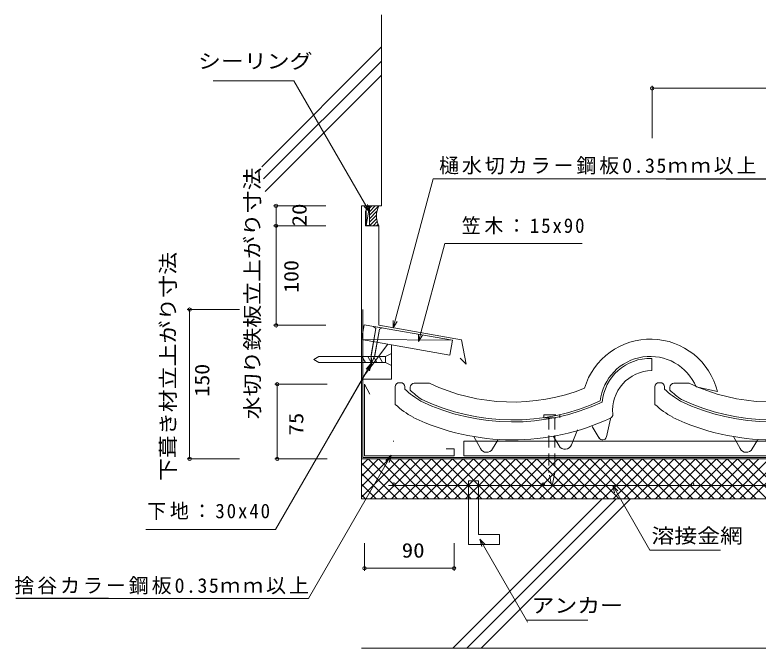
# Model space of a CAD drawing. Units: millimetres, scale not verified. Extents: x -784 to 690, y -383 to 383.
# Drawn here: x -784 to -37, y -253 to 383 of the extents above; entities that cross this region are included whole.
import ezdxf
from ezdxf.enums import TextEntityAlignment as Align

# ---------------------------------------------------------------- set-up
doc = ezdxf.new("R2010")
doc.units = ezdxf.units.MM
doc.header["$LTSCALE"] = 10
doc.linetypes.add('DASHED1', pattern=[1.8, 1.2, -0.6])
doc.linetypes.add('DASHED3', pattern=[4, 3, -1])
doc.layers.add('0-0_LAYER001', color=1, linetype='Continuous', lineweight=18)
doc.layers.add('0-1_LAYER004', color=2, linetype='Continuous', lineweight=18)
doc.layers.add('0-2_ADD_LINE', color=7, linetype='Continuous')
doc.styles.add('ＭＳ ゴシック', font='')
doc.styles.get('ＭＳ ゴシック').set_extended_font_data('MS Gothic')

msp = doc.modelspace()

# ---------------------------------------------------------------- linework, layer by layer
at = {"layer": '0-0_LAYER001', "color": 2}
for p, q in [((-415.86, 191.04), (-415.86, 382.82)), ((-536.12, 230.35), (-415.86, 350.61)), ((-534.26, 218.07), (-415.86, 336.47)), ((-532.72, 205.46), (-415.86, 322.32)), ((-143.89, 311.55), (-143.89, 259.05)), ((-143.89, 309.05), (116.11, 309.05)), ((-524.16, 191.04), (-471.66, 191.04)), ((-521.66, 171.04), (-521.66, 191.04)), ((-415.86, 191.04), (-435.86, 191.04)), ((-435.86, -63.17), (-435.86, 191.04)), ((-524.16, 171.04), (-471.66, 171.04)), ((-521.66, 71.04), (-521.66, 171.04)), ((-610.97, 86.83), (-558.47, 86.83)), ((-608.47, 86.83), (-608.47, -63.17)), ((-524.16, 71.04), (-471.66, 71.04)), ((-344.62, 55.97), (-433.25, 71.6)), ((-421.52, 67.91), (-426.21, 41.32)), ((-415.04, 68.39), (-423.81, 69.93)), ((-421.52, 67.91), (-423.81, 69.93)), ((-417.87, 67.27), (-422.56, 40.68)), ((-335.47, 56.39), (-418.58, 71.04)), ((-417.87, 67.27), (-415.04, 68.39)), ((-347.23, 41.2), (-435.86, 56.83)), ((-344.62, 55.97), (-347.23, 41.2)), ((-335.47, 56.39), (-330.76, 32.02)), ((-435.86, 16.83), (-409.36, 52.16)), ((-405.86, 16.83), (-405.86, 51.54)), ((-435.86, 32.58), (-435.86, 41.08)), ((-435.86, 39.83), (-411.86, 39.83)), ((-431.91, 33.83), (-435.38, 39.83)), ((-426.19, 33.83), (-429.65, 39.83)), ((-426, 32.44), (-426.21, 41.32)), ((-422.56, 40.68), (-426, 32.44)), ((-420.47, 33.83), (-423.93, 39.83)), ((-414.74, 33.83), (-418.21, 39.83)), ((-411.86, 39.83), (-405.86, 42.83)), ((-411.86, 33.83), (-411.86, 39.83)), ((-405.86, 30.83), (-405.86, 42.83)), ((-330.76, 32.02), (-336.64, 38.14)), ((-435.86, 33.83), (-411.86, 33.83)), ((-405.86, 30.83), (-411.86, 33.83)), ((-405.86, 16.83), (-435.86, 16.83)), ((-523.01, 11.83), (-470.51, 11.83)), ((-520.51, -63.17), (-520.51, 11.83)), ((-435.86, -103.17), (-435.86, -45.17)), ((-403.89, -45.17), (-403.24, -45.17)), ((-332.91, -45.17), (-332.91, -60.17)), ((-332.91, -45.17), (690.12, -45.17)), ((-143.89, -45.17), (-143.24, -45.17)), ((-342.86, -53.17), (-350.8, -53.17)), ((-342.86, -60.17), (-342.86, -53.17)), ((-610.97, -63.17), (-558.47, -63.17)), ((-523.01, -63.17), (-470.51, -63.17)), ((-435.86, -63.17), (690.12, -63.17)), ((-432.86, -60.17), (-342.86, -60.17)), ((-332.91, -60.17), (690.12, -60.17)), ((-332.91, -60.17), (690.12, -60.17)), ((-435.86, -103.17), (690.12, -103.17)), ((-344.06, -253.17), (-194.06, -103.17)), ((-329.92, -253.17), (-179.92, -103.17)), ((-315.77, -253.17), (-165.77, -103.17)), ((-432.86, -175.41), (-432.86, -147.91)), ((-342.86, -175.41), (-342.86, -147.91)), ((-432.86, -172.91), (-342.86, -172.91)), ((-435.86, -253.17), (690.12, -253.17))]:
    msp.add_line(p, q, dxfattribs=at)
at = {"layer": '0-0_LAYER001', "color": 7}
for p, q in [((-415.86, 382.82), (-415.86, 191.04)), ((-415.86, 350.61), (-536.12, 230.35)), ((-415.86, 336.47), (-534.26, 218.07)), ((-415.86, 322.32), (-532.72, 205.46)), ((-584.81, 316.67), (-503.81, 316.67)), ((-143.89, 259.05), (-143.89, 311.55)), ((-142.19, 309.05), (636.11, 309.05)), ((-403.89, 68.46), (-363.74, 218.29)), ((-363.74, 218.29), (-129.74, 218.29)), ((-471.66, 191.04), (-524.16, 191.04)), ((-521.66, 191.04), (-521.66, 71.04)), ((-427.84, 185.09), (-433.14, 190.4)), ((-523.36, 171.04), (-471.66, 171.04)), ((-352.09, 153.14), (-378.45, 54.76)), ((-352.09, 153.14), (-214.24, 153.14)), ((-610.17, 86.83), (-558.47, 86.83)), ((-523.36, 71.04), (-471.66, 71.04)), ((-378.45, 54.76), (-378.45, 61.94)), ((-378.45, 54.76), (-374.7, 61.26)), ((-435.86, 56.83), (-344.62, 55.97)), ((-409.36, 52.16), (-435.86, 16.83)), ((-411.86, 39.83), (-405.86, 42.83)), ((-426.02, 33.15), (-522.12, -134.04)), ((-425.42, 33.83), (-431.31, 27.13)), ((-425.42, 33.83), (-427.94, 25.19)), ((-411.86, 33.83), (-405.86, 30.83)), ((-435.02, 16.83), (-435.86, 16.83)), ((-523.01, 11.83), (-470.51, 11.83)), ((-520.51, -63.17), (-520.51, 11.83)), ((-432.86, -60.17), (-432.86, 11.83)), ((-432.86, 11.83), (-427.62, 1.73)), ((-406.02, -59.54), (-489.12, -203.47)), ((-406.02, -59.54), (-411.33, -64.84)), ((-406.02, -59.54), (-407.96, -66.78)), ((-610.17, -63.17), (-558.47, -63.17)), ((-522.21, -63.17), (-470.51, -63.17)), ((690.12, -63.17), (-435.86, -63.17)), ((-183.54, -89.97), (-178.24, -95.27)), ((-435.86, -103.17), (690.12, -103.17)), ((-344.06, -253.17), (-194.06, -103.17)), ((-329.92, -253.17), (-179.92, -103.17)), ((-315.77, -253.17), (-165.77, -103.17)), ((-522.12, -134.04), (-652.62, -134.04)), ((-297.12, -139.03), (-297.12, -149.03)), ((-432.86, -174.61), (-432.86, -147.91)), ((-342.86, -174.61), (-342.86, -147.91)), ((-328.49, -149.03), (-297.12, -149.03)), ((-317.07, -143.77), (-315.66, -149.03)), ((-317.07, -143.77), (-270.05, -225.2)), ((-146.08, -154.86), (-75.14, -154.86)), ((-432.86, -172.91), (-342.86, -172.91)), ((-489.12, -203.47), (-690.12, -203.47)), ((-270.05, -225.2), (-208.65, -225.2)), ((690.12, -253.17), (-435.86, -253.17))]:
    msp.add_line(p, q, dxfattribs=at)
at = {"layer": '0-0_LAYER001'}
for p, q in [((-427.84, 190.4), (-431.15, 171.4)), ((-427.84, 181.56), (-418.53, 190.87)), ((-427.84, 185.09), (-422.06, 190.87)), ((-427.84, 188.63), (-425.6, 190.87)), ((-427.84, 178.02), (-420.3, 185.56)), ((-427.84, 174.49), (-420.76, 181.56)), ((-427.39, 171.4), (-420.61, 178.18)), ((-423.85, 171.4), (-420.06, 175.19)), ((-420.32, 171.4), (-419.21, 172.51)), ((-435.86, -101.52), (-397.51, -63.17)), ((-435.86, -90.91), (-408.12, -63.17)), ((-435.86, -80.3), (-418.73, -63.17)), ((-435.86, -69.7), (-429.33, -63.17)), ((-429.33, -63.17), (-389.33, -103.17)), ((-426.91, -103.17), (-386.91, -63.17)), ((-418.73, -63.17), (-378.73, -103.17)), ((-416.3, -103.17), (-376.3, -63.17)), ((-408.12, -63.17), (-368.12, -103.17)), ((-405.69, -103.17), (-365.69, -63.17)), ((-397.51, -63.17), (-357.51, -103.17)), ((-395.09, -103.17), (-355.09, -63.17)), ((-386.91, -63.17), (-346.91, -103.17)), ((-384.48, -103.17), (-344.48, -63.17)), ((-376.3, -63.17), (-336.3, -103.17)), ((-373.87, -103.17), (-333.87, -63.17)), ((-365.69, -63.17), (-325.69, -103.17)), ((-363.27, -103.17), (-323.27, -63.17)), ((-355.09, -63.17), (-315.09, -103.17)), ((-352.66, -103.17), (-312.66, -63.17)), ((-344.48, -63.17), (-304.48, -103.17)), ((-342.05, -103.17), (-302.05, -63.17)), ((-333.87, -63.17), (-293.87, -103.17)), ((-331.45, -103.17), (-291.45, -63.17)), ((-323.27, -63.17), (-283.27, -103.17)), ((-320.84, -103.17), (-280.84, -63.17)), ((-312.66, -63.17), (-272.66, -103.17)), ((-310.23, -103.17), (-270.23, -63.17)), ((-302.05, -63.17), (-262.05, -103.17)), ((-299.63, -103.17), (-259.63, -63.17)), ((-291.45, -63.17), (-251.45, -103.17)), ((-289.02, -103.17), (-249.02, -63.17)), ((-280.84, -63.17), (-240.84, -103.17)), ((-278.41, -103.17), (-238.41, -63.17)), ((-270.23, -63.17), (-230.23, -103.17)), ((-267.81, -103.17), (-227.81, -63.17)), ((-259.63, -63.17), (-219.63, -103.17)), ((-257.2, -103.17), (-217.2, -63.17)), ((-249.02, -63.17), (-209.02, -103.17)), ((-246.6, -103.17), (-206.6, -63.17)), ((-238.41, -63.17), (-198.41, -103.17)), ((-235.99, -103.17), (-195.99, -63.17)), ((-227.81, -63.17), (-187.81, -103.17)), ((-225.38, -103.17), (-185.38, -63.17)), ((-217.2, -63.17), (-177.2, -103.17)), ((-214.78, -103.17), (-174.78, -63.17)), ((-206.6, -63.17), (-166.6, -103.17)), ((-204.17, -103.17), (-164.17, -63.17)), ((-195.99, -63.17), (-155.99, -103.17)), ((-193.56, -103.17), (-153.56, -63.17)), ((-185.38, -63.17), (-145.38, -103.17)), ((-182.96, -103.17), (-142.96, -63.17)), ((-174.78, -63.17), (-134.78, -103.17)), ((-172.35, -103.17), (-132.35, -63.17)), ((-164.17, -63.17), (-124.17, -103.17)), ((-161.74, -103.17), (-121.74, -63.17)), ((-153.56, -63.17), (-113.56, -103.17)), ((-151.14, -103.17), (-111.14, -63.17)), ((-142.96, -63.17), (-102.96, -103.17)), ((-140.53, -103.17), (-100.53, -63.17)), ((-132.35, -63.17), (-92.35, -103.17)), ((-129.92, -103.17), (-89.92, -63.17)), ((-121.74, -63.17), (-81.74, -103.17)), ((-119.32, -103.17), (-79.32, -63.17)), ((-111.14, -63.17), (-71.14, -103.17)), ((-108.71, -103.17), (-68.71, -63.17)), ((-100.53, -63.17), (-60.53, -103.17)), ((-98.1, -103.17), (-58.1, -63.17)), ((-89.92, -63.17), (-49.92, -103.17)), ((-87.5, -103.17), (-47.5, -63.17)), ((-79.32, -63.17), (-39.32, -103.17)), ((-76.89, -103.17), (-36.89, -63.17)), ((-68.71, -63.17), (-28.71, -103.17)), ((-66.28, -103.17), (-26.28, -63.17)), ((-58.1, -63.17), (-18.1, -103.17)), ((-55.68, -103.17), (-15.68, -63.17)), ((-47.5, -63.17), (-7.5, -103.17)), ((-45.07, -103.17), (-5.07, -63.17)), ((-435.86, -67.26), (-399.94, -103.17)), ((-435.86, -77.86), (-410.55, -103.17)), ((-435.86, -88.47), (-421.15, -103.17)), ((-435.86, -99.08), (-431.76, -103.17))]:
    msp.add_line(p, q, dxfattribs=at)
at = {"layer": '0-0_LAYER001', "color": 2, "linetype": 'DASHED3'}
for q in [(-434.36, 86.83), (690.12, -61.67)]:
    msp.add_line((-434.36, -61.67), q, dxfattribs=at)
at = {"layer": '0-0_LAYER001', "color": 2, "linetype": 'DASHED1'}
for p, q in [((-483.86, 36.83), (-478.86, 39.83)), ((-478.86, 39.83), (-435.86, 39.83)), ((-478.86, 33.83), (-483.86, 36.83)), ((-478.86, 33.83), (-435.86, 33.83))]:
    msp.add_line(p, q, dxfattribs=at)
at = {"layer": '0-0_LAYER001', "color": 4}
for p, q in [((-144.39, 37.79), (-144.39, 25.66)), ((-401.89, 9.42), (-401.89, -8.41)), ((-396.43, 13.42), (-397.89, 13.42)), ((-392.43, 9.42), (-392.43, 6.77)), ((-386.89, 8.81), (-386.89, 5.96)), ((-382.89, 12.81), (-367.56, 12.81)), ((-141.06, 9.42), (-141.06, -8.41)), ((-135.6, 13.42), (-137.06, 13.42)), ((-131.6, 9.42), (-131.6, 6.77)), ((-126.06, 8.81), (-126.06, 5.96)), ((-122.06, 12.81), (-106.74, 12.81)), ((-78.37, 4.51), (-99.66, 9.16)), ((-185.9, -22.77), (-189.8, -40.81)), ((-224.89, -49.08), (-218.94, -34.03)), ((-197.24, -42.14), (-204.16, -30.42)), ((-316.4, -52.82), (-322.97, -40.67)), ((-304.28, -53.15), (-298.85, -44.29)), ((-237.4, -50.11), (-243.06, -40.67)), ((-55.58, -52.82), (-62.14, -40.67)), ((-43.45, -53.15), (-38.02, -44.29))]:
    msp.add_line(p, q, dxfattribs=at)
at = {"layer": '0-0_LAYER001', "linetype": 'DASHED1'}
for p, q in [((-247.7, -21.75), (-247.7, -76.9)), ((-241.7, -21.75), (-241.7, -76.65)), ((-244.75, -91.16), (-247.7, -76.9)), ((-241.7, -76.65), (-244.75, -91.16))]:
    msp.add_line(p, q, dxfattribs=at)
at = {"layer": '0-0_LAYER001', "color": 2}
for points in [[(-427.84, 185.09), (-503.81, 316.67), (-584.81, 316.67)], [(-403.89, 68.44), (-363.74, 218.29), (-129.74, 218.29)], [(-429.78, 192.34), (-427.84, 185.09), (-433.14, 190.4)], [(-418.58, 71.04), (-418.58, 171.04), (-431.82, 171.04), (-431.82, 186.04)], [(-378.45, 54.76), (-352.09, 153.14), (-232.09, 153.14)], [(-400.14, 74.94), (-403.89, 68.44), (-403.89, 75.94)], [(-433.25, 71.6), (-435.86, 56.83), (-344.62, 55.97)], [(-374.7, 61.26), (-378.45, 54.76), (-378.45, 62.26)], [(-426, 32.44), (-522.12, -134.04), (-652.62, -134.04)], [(-431.31, 27.13), (-426, 32.44), (-427.94, 25.19)], [(-432.86, -60.17), (-432.86, 11.83), (-427.62, 1.73)], [(-406.02, -59.54), (-489.12, -203.47), (-690.12, -203.47)], [(-411.33, -64.84), (-406.02, -59.54), (-407.96, -66.78)]]:
    msp.add_lwpolyline(points, dxfattribs=at)
at = {"layer": '0-0_LAYER001', "color": 7}
for points in [[(-503.81, 316.67), (-427.84, 185.09), (-429.78, 192.34)], [(-435.86, -103.17), (-435.86, 191.04), (-415.86, 191.04)], [(-431.82, 186.04), (-431.82, 171.04), (-418.58, 171.04), (-418.58, 71.04), (-335.47, 56.39), (-330.76, 32.02), (-336.64, 38.14)], [(-608.47, -63.17), (-608.47, 85.13), (-608.47, 86.39)], [(-434.36, 86.83), (-434.36, -61.67), (684.36, -61.67), (690.12, -61.67)], [(-403.89, 75.94), (-403.89, 68.45), (-400.14, 74.94)], [(-423.81, 69.93), (-421.52, 67.91), (-426.18, 39.83), (-425.42, 33.83), (-422.92, 39.83), (-417.87, 67.27), (-415.04, 68.39)], [(-405.86, 51.54), (-405.86, 16.83), (-435.86, 16.83)], [(-478.86, 39.83), (-483.86, 36.83), (-478.86, 33.83)], [(-478.86, 33.83), (-411.86, 33.83), (-411.86, 39.83), (-478.86, 39.83)], [(690.12, -60.17), (-332.91, -60.17), (-332.91, -45.17), (690.12, -45.17)], [(-432.86, -60.17), (-342.86, -60.17), (-342.86, -53.17), (-350.8, -53.17)], [(-297.12, -139.03), (-318.49, -139.03), (-318.49, -85.01), (-328.49, -85.01), (-328.49, -149.03)], [(-146.08, -154.86), (-183.54, -89.97), (-181.6, -97.21)], [(-315.12, -151.02), (-317.07, -143.77), (-311.76, -149.08)]]:
    msp.add_lwpolyline(points, dxfattribs=at)
at = {"layer": '0-0_LAYER001'}
msp.add_lwpolyline([(-431.15, 190.4), (-427.84, 190.4), (-427.84, 171.4), (-431.15, 171.4)], close=True, dxfattribs=at)
at = {"layer": '0-0_LAYER001', "color": 7}
msp.add_lwpolyline([(-433.25, 71.6), (-435.86, 56.83), (-347.23, 41.2), (-344.62, 55.97)], close=True, dxfattribs=at)
at = {"layer": '0-0_LAYER001', "linetype": 'DASHED1'}
for points in [[(-252.7, -18.75), (-236.7, -18.75), (-236.7, -21.75)], [(-252.7, -18.75), (-252.7, -21.75), (-236.7, -21.75)]]:
    msp.add_lwpolyline(points, dxfattribs=at)
at = {"layer": '0-0_LAYER001', "color": 2}
for centre in [(-143.89, 309.05), (-521.66, 191.04), (-521.66, 171.04), (-521.66, 171.04), (-608.47, 86.83), (-521.66, 71.04), (-520.51, 11.83), (-608.47, -63.17), (-520.51, -63.17), (-432.86, -172.91), (-342.86, -172.91)]:
    msp.add_circle(centre, 1.7, dxfattribs=at)
msp.add_arc((-397.51, 180.9), 23.27, 154.61902, 205.06395, dxfattribs=at)
at = {"layer": '0-0_LAYER001', "color": 4}
for centre, radius, start, end in [((-145.59, -11.99), 69.21, 13.79135, 163.33506), ((-145.98, -10.51), 50.33, 23.01118, 173.62688), ((-145.98, -10.51), 48.33, 88.10985, 174.95909), ((-143.39, -14.57), 40.25, 91.42239, 185.22383), ((-397.89, 9.42), 4, 90, 180), ((-396.43, 9.42), 4, 0, 90), ((-382.89, 8.81), 4, 90, 180), ((-284.06, 188.5), 194.52, 244.57801, 291.77512), ((-137.06, 9.42), 4, 90, 180), ((-135.6, 9.42), 4, 0, 90), ((-122.06, 8.81), 4, 90, 180), ((-23.23, 188.5), 194.52, 244.57801, 291.77512), ((-292.57, 124.92), 154.7, 229.79872, 237.31521), ((-335, 58.23), 73.65, 225.20484, 236.85618), ((-31.75, 124.92), 154.7, 229.79872, 237.31521), ((-74.18, 58.23), 73.65, 225.20484, 236.85618), ((-284.06, 188.5), 214.52, 244.57801, 294.78533), ((-284.06, 188.5), 212.52, 244.57801, 294.47764), ((-23.23, 188.5), 214.52, 244.57801, 294.78533), ((-23.23, 188.5), 212.52, 244.57801, 294.47764), ((-346.09, 50.32), 81.01, 226.46691, 242.05489), ((-85.27, 50.32), 81.01, 226.46691, 242.05489), ((-284.06, 188.5), 232.52, 244.57801, 295.00637), ((-187.46, -18.6), 4, 295.00637, 5.22384), ((-23.23, 188.5), 232.52, 244.57801, 295.00637), ((-193.8, -40.1), 4, 210.54757, 342.1399), ((-231.4, -46.5), 7, 210.96375, 338.42869), ((-310.24, -49.49), 7, 208.39301, 328.49573), ((-49.42, -49.49), 7, 208.39301, 328.49573)]:
    msp.add_arc(centre, radius, start, end, dxfattribs=at)
at = {"layer": '0-1_LAYER004', "linetype": 'DASHED1'}
for p, q in [((-318.49, -85.01), (-328.49, -85.01)), ((-328.49, -85.01), (-328.49, -149.03)), ((-318.49, -85.01), (-318.49, -139.03)), ((-318.49, -139.03), (-297.12, -139.03)), ((-297.12, -139.03), (-297.12, -149.03)), ((-328.49, -149.03), (-297.12, -149.03))]:
    msp.add_line(p, q, dxfattribs=at)
at = {"layer": '0-1_LAYER004', "color": 3}
msp.add_line((-408.74, -89.69), (690.12, -89.69), dxfattribs=at)
at = {"layer": '0-1_LAYER004'}
for points in [[(-181.6, -97.21), (-183.54, -89.97), (-178.24, -95.27)], [(-183.54, -89.97), (-146.08, -154.86), (-86.08, -154.86)], [(-315.12, -151.02), (-317.07, -143.77), (-311.76, -149.08)], [(-317.07, -143.77), (-270.05, -225.2), (-268.96, -227.09)]]:
    msp.add_lwpolyline(points, dxfattribs=at)
at = {"layer": '0-1_LAYER004', "color": 3}
for centre in [(-403.27, -88.46), (-253.27, -88.46), (-103.27, -88.46)]:
    msp.add_circle(centre, 1.3, dxfattribs=at)
at = {"layer": '0-2_ADD_LINE'}
for p, q in [((-129.74, 218.29), (-29.05, 218.29)), ((-690.12, -203.47), (-782.95, -203.47))]:
    msp.add_line(p, q, dxfattribs=at)

# ---------------------------------------------------------------- texts
at = {"layer": '0-0_LAYER001', "color": 7, "style": 'ＭＳ ゴシック', "width": 1.15}
msp.add_text('シーリング', height=14.66, dxfattribs=at).set_placement((-600.07, 324.64), align=Align.BOTTOM_LEFT)
at = {"layer": '0-1_LAYER004', "color": 7, "style": 'ＭＳ ゴシック', "width": 1.15}
msp.add_text('溶接金網', height=14.66, dxfattribs=at).set_placement((-144.66, -152), align=Align.BOTTOM_LEFT)
at = {"layer": '0-2_ADD_LINE', "style": 'ＭＳ ゴシック'}
for s, width, p in [('水切り鉄板立上がり寸法', 1.15, (-533.82, -23.37)), ('20', 1.15, (-486.6, 170.4)), ('下葺き材立上がり寸法', 1.15, (-618.49, -85.24)), ('100', 1.1, (-494.74, 103.64)), ('150', 1.1, (-584.3, -0.57)), ('75', 1.15, (-489.86, -39.65))]:
    msp.add_text(s, height=14.66, rotation=90, dxfattribs=dict(at, width=width)).set_placement(p, align=Align.BOTTOM_LEFT)
at = {"layer": '0-2_ADD_LINE', "style": 'ＭＳ ゴシック', "width": 1.15}
for s, p in [('90', (-395.42, -166.66)), ('アンカー', (-265.15, -222.02))]:
    msp.add_text(s, height=14.66, dxfattribs=at).set_placement(p, align=Align.BOTTOM_LEFT)
at = {"layer": '0-2_ADD_LINE', "char_height": 14.66, "attachment_point": 7, "style": 'ＭＳ ゴシック'}
for s, insert in [('\\T1.15;樋水切カラー鋼板0.35ｍｍ以上', (-357.97, 222.5)), ('\\T1.2;\\W0.95;笠木：15x90', (-335.17, 162.25)), ('\\T1.2;\\W0.95;下地：30x40', (-651.06, -124.32)), ('\\T1.15;捨谷カラー鋼板0.35ｍｍ以上', (-784.58, -199.22))]:
    msp.add_mtext(s, dxfattribs=dict(at, insert=insert))

doc.saveas('drawing.dxf')
